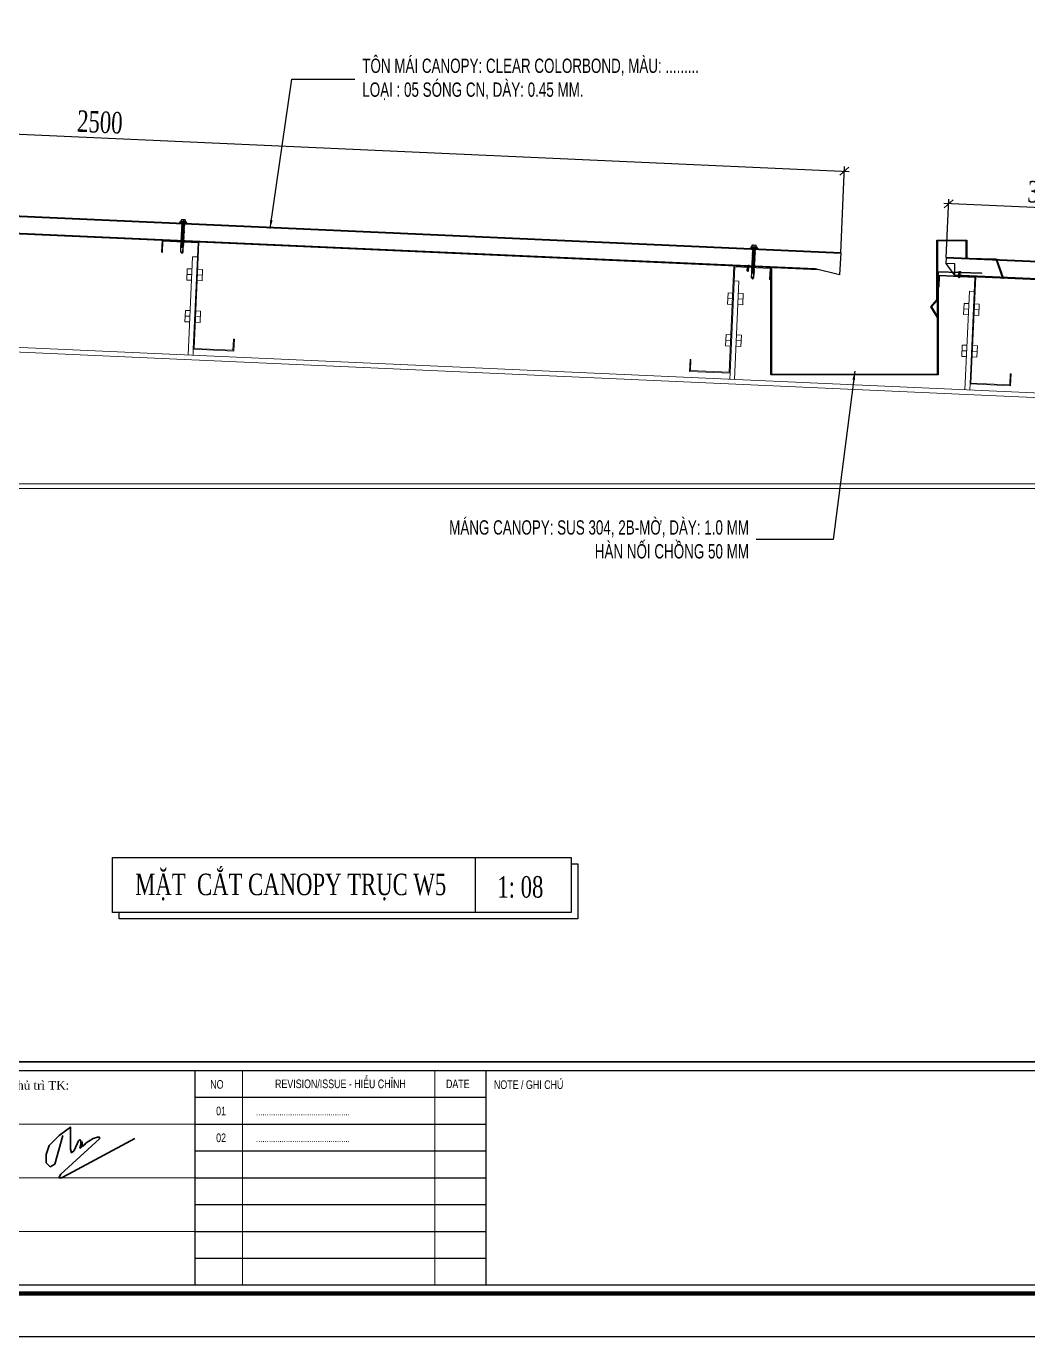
# Model space of a CAD drawing. Header units: inches. Extents: x 315041 to 662841, y -45540 to -35018.
# Drawn here: x 329859.9 to 330069.7, y -37638.9 to -37364.3 of the extents above; entities that cross this region are included whole.
import ezdxf
from ezdxf.enums import TextEntityAlignment as Align

# ---------------------------------------------------------------- set-up
doc = ezdxf.new("R2010")
doc.units = ezdxf.units.IN
doc.header["$MEASUREMENT"] = 0
doc.linetypes.add('DASHED2', pattern=[9.525, 6.35, -3.175])
doc.linetypes.add('XKITLINE00', pattern=[0])
for name, color, linetype in [('1', 1, 'Continuous'), ('2', 2, 'Continuous'), ('251', 251, 'Continuous'), ('3', 3, 'Continuous'), ('7', 7, 'Continuous'), ('BAO KHUNG', 31, 'Continuous'), ('flashing', 6, 'Continuous'), ('ROOFING', 4, 'Continuous'), ('STRUCTURE', 1, 'Continuous')]:
    doc.layers.add(name, color=color, linetype=linetype)
doc.layers.add('Cover text', color=7, linetype='Continuous', true_color=0x52370f)
doc.layers.add('S-Hatch', color=8, linetype='Continuous', lineweight=9)
doc.styles.add('ST1', font='times.ttf', dxfattribs={"width": 0.7})
doc.styles.add('ST1H', font='vnshxh.shx', dxfattribs={"width": 0.7})
doc.styles.add('ST3', font='times.ttf', dxfattribs={"width": 0.8})
doc.styles.get("Standard").update_dxf_attribs({"font": 'VHARIALN.TTF'})
doc.styles.add('style2', font='VHAVANI.TTF')
doc.dimstyles.new('3', dxfattribs={"dimtxt": 3.5, "dimasz": 1.8, "dimexe": 1, "dimexo": 0, "dimgap": 1, "dimtad": 1, "dimdec": 0, "dimlfac": 3, "dimzin": 0, "dimdsep": 46, "dimtxsty": 'ST1H', "dimblk": 'OBLIQUE', "dimcen": 1, "dimdle": 1, "dimclrd": 8, "dimclre": 8, "dimclrt": 3, "dimadec": 0, "dimazin": 0, "dimtfac": 1, "dimtdec": 0, "dimtix": 1, "dimtofl": 0, "dimtmove": 1, "dimatfit": 3, "dimfxl": 0.18, "dimtolj": 1, "dimtzin": 0, "dimlwd": -1, "dimlwe": -1, "dimarcsym": 1})
doc.dimstyles.new('8', dxfattribs={"dimtxt": 4.5, "dimasz": 1.8, "dimexe": 1, "dimexo": 0, "dimgap": 1, "dimtad": 1, "dimdec": 0, "dimlfac": 8, "dimzin": 0, "dimdsep": 46, "dimtxsty": 'ST1', "dimblk": 'OBLIQUE', "dimcen": 1, "dimdle": 1, "dimclrd": 8, "dimclre": 8, "dimclrt": 3, "dimadec": 0, "dimazin": 0, "dimtfac": 1, "dimtdec": 0, "dimtix": 1, "dimtmove": 1, "dimatfit": 3, "dimfxl": 0, "dimtolj": 1, "dimtzin": 0, "dimlwd": -1, "dimlwe": -1, "dimarcsym": 1})

# ---------------------------------------------------------------- blocks, each defined once
blk = doc.blocks.new('A$C3be9bcc6')
at = {"layer": '1', "color": 5, "lineweight": 30}
blk.add_lwpolyline([(0.81, 8.89), (-0.84, 2.88), (-1.85, 2.33), (-2.68, 3.13), (-2.68, 4.9), (-2.07, 6.74), (0.04, 8.88), (2.4, 10.63), (2.4, 6), (2.65, 5.25), (3.15, 5.75), (4.09, 7.78), (4.36, 8), (4.55, 7.76), (4.55, 6.96), (4.38, 6.24), (4.73, 6.44), (4.87, 7.5), (4.91, 6.81), (4.96, 6.56), (5.3, 6.85), (5.71, 7.36), (6.26, 7.68), (7.16, 8.21), (8.05, 8.54), (8.45, 8.54), (8.45, 8.14), (0.41, 0.75), (0, 0), (0.54, 0), (2.01, 0.75), (15.87, 8.23)], dxfattribs=at)
blk = doc.blocks.new('A$C75D82031')
at = {"layer": '2', "color": 157, "linetype": 'Continuous'}
blk.add_lwpolyline([(0, 420), (594, 420), (594, 0), (0, 0)], close=True, dxfattribs=at)
at = {"layer": '251', "linetype": 'Continuous'}
for p, q in [((285.8, 50.19), (346.77, 50.19)), ((285.8, 44.56), (346.77, 44.56)), ((285.8, 38.94), (346.77, 38.94)), ((285.8, 33.31), (346.77, 33.31)), ((285.8, 27.69), (346.77, 27.69)), ((285.8, 22.06), (346.77, 22.06)), ((285.8, 16.44), (346.77, 16.44))]:
    blk.add_line(p, q, dxfattribs=at)
at = {"layer": '7', "color": 147, "linetype": 'Continuous'}
blk.add_lwpolyline([(12.33, 57.61), (581.67, 57.61), (581.67, 409.19), (12.33, 409.19)], close=True, dxfattribs=at)
at = {"layer": 'BAO KHUNG', "color": 7}
blk.add_line((346.77, 10.81), (346.77, 55.81), dxfattribs=at)
at = {"layer": 'BAO KHUNG', "color": 167, "linetype": 'Continuous', "const_width": 0.871}
blk.add_lwpolyline([(10.59, 9.07), (583.41, 9.07), (583.41, 410.93), (10.59, 410.93)], close=True, dxfattribs=at)
at = {"layer": 'BAO KHUNG', "color": 7}
for points in [[(144.95, 55.81), (285.8, 55.81), (285.8, 10.81), (144.95, 10.81)], [(211.89, 55.81), (474.14, 55.81), (474.14, 10.81), (211.89, 10.81)]]:
    blk.add_lwpolyline(points, close=True, dxfattribs=at)
at = {"layer": 'S-Hatch'}
for p, q in [((295.73, 55.81), (295.73, 10.81)), ((336.07, 55.81), (336.07, 10.81)), ((285.8, 44.56), (213.95, 44.56)), ((285.8, 33.31), (213.95, 33.31)), ((285.8, 22.06), (213.95, 22.06))]:
    blk.add_line(p, q, dxfattribs=at)
blk.add_blockref('A$C3be9bcc6', (257.32, 33.31))
at = {"layer": 'BAO KHUNG', "color": 7, "linetype": 'Continuous', "style": 'ST3'}
blk.add_text('PRESIDING DESIGNER- Chủ trì TK:', height=1.8, dxfattribs=at).set_placement((216.86, 51.8))
at = {"layer": 'BAO KHUNG', "color": 7, "linetype": 'Continuous', "width": 0.9}
for s, p in [('NO', (290.4, 52.88)), ('REVISION/ISSUE - HIÓU CHØNH', (316.27, 53)), ('DATE', (340.86, 52.99)), ('01', (291.27, 47.31)), ('02', (291.27, 41.69))]:
    blk.add_text(s, height=1.8, dxfattribs=at).set_placement(p, align=Align.MIDDLE_CENTER)
blk.add_text('NOTE / GHI CHÚ', height=1.8, dxfattribs=at).set_placement((348.44, 51.92))
at = {"layer": 'Cover text', "linetype": 'Continuous', "style": 'style2', "width": 0.8}
for p in [(298.6, 46.4), (298.6, 40.78)]:
    blk.add_text('............................................', height=1.5, dxfattribs=at).set_placement(p)
blk = doc.blocks.new('_Oblique')
at = {"color": 0, "linetype": 'ByBlock', "lineweight": -2}
blk.add_line((-0.5, -0.5), (0.5, 0.5), dxfattribs=at)
blk = doc.blocks.new('*D551')
at = {"color": 8, "linetype": 'Continuous', "transparency": 16777216}
for p, q in [((329718.08, -37380.71), (330032.29, -37394.75)), ((329718.31, -37397.88), (329719.12, -37379.76)), ((330030.53, -37411.82), (330031.34, -37393.7))]:
    blk.add_line(p, q, dxfattribs=at)
at = {"layer": 'Defpoints', "color": 0, "transparency": 16777216}
for p in [(330031.29, -37394.7), (329718.31, -37397.88), (330030.53, -37411.82)]:
    blk.add_point(p, dxfattribs=at)
at = {"color": 8, "transparency": 16777216, "xscale": 1.8, "yscale": 1.8, "zscale": 1.8}
for p, rotation in [((329719.08, -37380.76), 177.4430637708911), ((330031.29, -37394.7), 357.4430637708911)]:
    blk.add_blockref('_Oblique', p, dxfattribs=dict(at, rotation=rotation))
at = {"color": 3, "transparency": 16777216, "insert": (329875.33, -37384.44), "char_height": 4.5, "attachment_point": 5, "rotation": 357.4431, "style": 'ST1'}
blk.add_mtext('\\A1;2500', dxfattribs=at)
blk = doc.blocks.new('*D552')
at = {"color": 8, "linetype": 'Continuous', "transparency": 16777216}
blk.add_arc((330100.98, -37443.47), 11.93, 177.4461, 270, dxfattribs=at)
at = {"layer": 'Defpoints', "color": 0, "transparency": 16777216}
for p in [(329680.56, -37424.72), (330100.98, -37442.47), (330100.98, -37443.47), (330090.47, -37449.13), (330100.98, -37461.22)]:
    blk.add_point(p, dxfattribs=at)
at = {"color": 8, "transparency": 16777216, "xscale": 1.8, "yscale": 1.8, "zscale": 1.8}
for p, rotation in [((330089.06, -37442.94), 87.44612713059611), ((330100.98, -37455.4), 359.9999999999732)]:
    blk.add_blockref('_Oblique', p, dxfattribs=dict(at, rotation=rotation))
at = {"color": 3, "transparency": 16777216, "insert": (330094.74, -37449.44), "char_height": 4.5, "attachment_point": 5, "rotation": 313.7231, "style": 'ST1'}
blk.add_mtext('\\A1;93°', dxfattribs=at)
blk = doc.blocks.new('*D556')
at = {"color": 8, "linetype": 'Continuous', "transparency": 16777216}
blk.add_line((323423.22, -37903.56), (323431.67, -37889.99), dxfattribs=at)
at = {"layer": 'Defpoints', "color": 0, "transparency": 16777216}
for p in [(323431.67, -37889.99), (323413.17, -37919.7)]:
    blk.add_point(p, dxfattribs=at)
at = {"color": 8, "transparency": 16777216, "xscale": 1.8, "yscale": 1.8, "zscale": 1.8, "rotation": 58.08450899015414}
blk.add_blockref('_Oblique', (323431.67, -37889.99), dxfattribs=at)
at = {"color": 3, "transparency": 16777216, "insert": (323423.55, -37896.8), "char_height": 4.5, "attachment_point": 5, "rotation": 58.0845, "style": 'ST1'}
blk.add_mtext('\\A1;R280', dxfattribs=at)
blk = doc.blocks.new('*D558')
at = {"color": 8, "linetype": 'Continuous', "transparency": 16777216}
for p, q in [((323432.15, -37885.91), (323434.43, -37882.34)), ((323433.89, -37883.18), (323432.38, -37882.21)), ((323433.89, -37883.18), (323437.7, -37885.63)), ((323435.95, -37888.35), (323438.24, -37884.78)), ((323437.7, -37885.63), (323439.22, -37886.6))]:
    blk.add_line(p, q, dxfattribs=at)
at = {"layer": 'Defpoints', "color": 0, "transparency": 16777216}
for p in [(323432.15, -37885.91), (323437.7, -37885.63), (323435.95, -37888.35)]:
    blk.add_point(p, dxfattribs=at)
at = {"color": 8, "transparency": 16777216, "xscale": 1.8, "yscale": 1.8, "zscale": 1.8}
for p, rotation in [((323433.89, -37883.18), 327.3307425123555), ((323437.7, -37885.63), 147.3307425123555)]:
    blk.add_blockref('_Oblique', p, dxfattribs=dict(at, rotation=rotation))
at = {"color": 3, "transparency": 16777216, "insert": (323437.57, -37881.64), "char_height": 4.5, "attachment_point": 5, "rotation": 327.3307, "style": 'ST1'}
blk.add_mtext('\\A1;36*13', dxfattribs=at)
blk = doc.blocks.new('*D559')
at = {"color": 8, "linetype": 'Continuous', "transparency": 16777216}
for p, q in [((323451.92, -37919.7), (323465.33, -37919.7)), ((323464.33, -37918.7), (323464.33, -37927.25)), ((323451.92, -37926.25), (323465.33, -37926.25))]:
    blk.add_line(p, q, dxfattribs=at)
at = {"layer": 'Defpoints', "color": 0, "transparency": 16777216}
for p in [(323451.92, -37919.7), (323451.92, -37926.25), (323464.33, -37926.25)]:
    blk.add_point(p, dxfattribs=at)
at = {"color": 8, "transparency": 16777216, "xscale": 1.8, "yscale": 1.8, "zscale": 1.8}
for p, rotation in [((323464.33, -37919.7), 90), ((323464.33, -37926.25), 270)]:
    blk.add_blockref('_Oblique', p, dxfattribs=dict(at, rotation=rotation))
at = {"color": 3, "transparency": 16777216, "insert": (323461.04, -37922.97), "char_height": 4.5, "attachment_point": 5, "rotation": 90, "style": 'ST1'}
blk.add_mtext('\\A1;52', dxfattribs=at)
blk = doc.blocks.new('*D560')
at = {"color": 8, "linetype": 'Continuous', "transparency": 16777216}
for p, q in [((323374.92, -37879.2), (323375.46, -37866.97)), ((323416.39, -37869.8), (323374.42, -37867.92)), ((323414.89, -37880.99), (323415.44, -37868.75))]:
    blk.add_line(p, q, dxfattribs=at)
at = {"layer": 'Defpoints', "color": 0, "transparency": 16777216}
for p in [(323375.42, -37867.97), (323374.92, -37879.2), (323414.89, -37880.99)]:
    blk.add_point(p, dxfattribs=at)
at = {"color": 8, "transparency": 16777216, "xscale": 1.8, "yscale": 1.8, "zscale": 1.8}
for p, rotation in [((323375.42, -37867.97), 177.4461271072646), ((323415.4, -37869.75), 357.4461271072645)]:
    blk.add_blockref('_Oblique', p, dxfattribs=dict(at, rotation=rotation))
at = {"color": 3, "transparency": 16777216, "insert": (323395.55, -37865.57), "char_height": 4.5, "attachment_point": 5, "rotation": 357.4461, "style": 'ST1'}
blk.add_mtext('\\A1;320', dxfattribs=at)
blk = doc.blocks.new('A$C26A6701F')
at = {"layer": 'STRUCTURE', "color": 1, "linetype": 'Continuous'}
for p, q in [((0, 17.21), (1.33, 17.54)), ((0, 17.08), (0, 17.21)), ((0, 17.21), (4, 17.21)), ((4, 17.08), (0, 17.08)), ((3.94, 16.71), (0.06, 16.71)), ((0.4, 17.84), (3.6, 17.84)), ((0.4, 17.57), (1.2, 17.57)), ((0.93, 17.84), (0.93, 18.77)), ((0.97, 17.84), (1.03, 18.61)), ((1.07, 18.91), (2.93, 18.91)), ((1.13, 15.25), (2.9, 15.52)), ((1.39, 15.45), (1.13, 15.25)), ((1.13, 15.25), (1.39, 15.14)), ((1.13, 14.77), (2.9, 15.05)), ((1.39, 14.98), (1.13, 14.77)), ((1.13, 14.77), (1.39, 14.66)), ((1.19, 16.71), (1.14, 16.67)), ((1.14, 16.67), (1.4, 16.71)), ((1.14, 16.67), (1.4, 16.56)), ((1.14, 16.2), (2.91, 16.47)), ((1.4, 16.4), (1.14, 16.2)), ((1.14, 16.2), (1.39, 16.09)), ((1.14, 15.72), (2.91, 16)), ((1.4, 15.93), (1.14, 15.72)), ((1.14, 15.72), (1.39, 15.61)), ((1.2, 17.57), (2.8, 17.57)), ((1.33, 17.54), (1.33, 17.57)), ((1.33, 17.54), (2.67, 17.54)), ((1.39, 16.09), (2.73, 16.28)), ((1.39, 15.93), (1.39, 16.09)), ((1.39, 15.61), (2.73, 15.81)), ((2.7, 15.64), (1.39, 15.45)), ((1.39, 15.45), (1.39, 15.61)), ((1.39, 15.14), (2.73, 15.33)), ((2.7, 15.16), (1.39, 14.98)), ((1.39, 14.98), (1.39, 15.14)), ((1.39, 14.66), (2.73, 14.86)), ((2.7, 14.69), (1.39, 14.5)), ((1.39, 14.5), (1.39, 14.67)), ((1.4, 16.56), (2.42, 16.71)), ((2.71, 16.59), (1.4, 16.4)), ((1.4, 16.4), (1.4, 16.56)), ((2.71, 16.11), (1.4, 15.93)), ((1.91, 18.61), (1.97, 17.84)), ((2.04, 17.84), (2.1, 18.61)), ((2.67, 17.54), (2.67, 17.57)), ((2.67, 17.54), (4, 17.21)), ((2.7, 15.64), (2.7, 15.8)), ((2.7, 15.64), (2.9, 15.52)), ((2.7, 15.16), (2.7, 15.33)), ((2.7, 15.16), (2.9, 15.05)), ((2.7, 14.69), (2.7, 14.85)), ((2.7, 14.69), (2.9, 14.57)), ((2.71, 16.59), (2.71, 16.71)), ((2.71, 16.59), (2.91, 16.47)), ((2.71, 16.11), (2.71, 16.28)), ((2.71, 16.11), (2.91, 16)), ((2.73, 16.28), (2.91, 16.47)), ((2.73, 15.81), (2.91, 16)), ((2.73, 15.33), (2.9, 15.52)), ((2.73, 14.86), (2.9, 15.05)), ((2.8, 17.57), (3.6, 17.57)), ((2.97, 18.61), (3.04, 17.84)), ((3.07, 17.84), (3.07, 18.77)), ((4, 17.21), (4, 17.08)), ((1.06, 8.13), (2.84, 8.41)), ((1.33, 8.34), (1.06, 8.13)), ((1.06, 8.13), (1.32, 8.02)), ((1.06, 7.65), (2.83, 7.93)), ((1.32, 7.86), (1.06, 7.65)), ((1.06, 7.65), (1.32, 7.55)), ((1.06, 7.18), (2.83, 7.46)), ((1.32, 7.39), (1.06, 7.18)), ((1.07, 8.6), (2.84, 8.88)), ((1.33, 8.81), (1.07, 8.6)), ((1.07, 8.6), (1.33, 8.5)), ((1.08, 9.55), (2.86, 9.83)), ((1.34, 9.76), (1.08, 9.55)), ((1.08, 9.55), (1.34, 9.45)), ((1.08, 9.08), (2.85, 9.36)), ((1.34, 9.29), (1.08, 9.08)), ((1.08, 9.08), (1.34, 8.97)), ((1.09, 10.98), (2.86, 11.25)), ((1.35, 11.18), (1.09, 10.98)), ((1.09, 10.98), (1.35, 10.87)), ((1.09, 10.5), (2.86, 10.78)), ((1.35, 10.71), (1.09, 10.5)), ((1.09, 10.5), (1.35, 10.39)), ((1.09, 10.03), (2.86, 10.3)), ((1.35, 10.23), (1.09, 10.03)), ((1.09, 10.03), (1.34, 9.92)), ((1.1, 11.93), (2.88, 12.2)), ((1.36, 12.13), (1.1, 11.93)), ((1.1, 11.93), (1.36, 11.82)), ((1.1, 11.45), (2.87, 11.73)), ((1.36, 11.66), (1.1, 11.45)), ((1.1, 11.45), (1.36, 11.34)), ((1.11, 12.88), (2.89, 13.15)), ((1.38, 13.08), (1.11, 12.88)), ((1.11, 12.88), (1.37, 12.77)), ((1.11, 12.4), (2.88, 12.68)), ((1.37, 12.61), (1.11, 12.4)), ((1.11, 12.4), (1.37, 12.29)), ((1.12, 14.3), (2.9, 14.57)), ((1.39, 14.5), (1.12, 14.3)), ((1.12, 14.3), (1.38, 14.19)), ((1.12, 13.82), (2.9, 14.1)), ((1.39, 14.03), (1.12, 13.82)), ((1.12, 13.82), (1.38, 13.72)), ((1.12, 13.35), (2.89, 13.63)), ((1.38, 13.56), (1.12, 13.35)), ((1.12, 13.35), (1.38, 13.24)), ((1.32, 8.02), (2.66, 8.22)), ((2.63, 8.05), (1.32, 7.86)), ((1.32, 7.86), (1.32, 8.02)), ((1.32, 7.55), (2.66, 7.74)), ((2.63, 7.57), (1.32, 7.39)), ((1.32, 7.39), (1.32, 7.55)), ((2.64, 9), (1.33, 8.81)), ((1.33, 8.81), (1.34, 8.97)), ((1.33, 8.5), (2.67, 8.69)), ((2.64, 8.52), (1.33, 8.34)), ((1.33, 8.34), (1.33, 8.5)), ((1.34, 9.92), (2.68, 10.11)), ((2.65, 9.95), (1.34, 9.76)), ((1.34, 9.92), (1.34, 9.76)), ((1.34, 9.45), (2.68, 9.64)), ((2.65, 9.47), (1.34, 9.29)), ((1.34, 9.29), (1.34, 9.45)), ((1.34, 8.97), (2.67, 9.17)), ((2.66, 11.37), (1.35, 11.18)), ((1.35, 11.18), (1.36, 11.34)), ((1.35, 10.87), (2.69, 11.06)), ((2.66, 10.89), (1.35, 10.71)), ((1.35, 10.71), (1.35, 10.87)), ((1.35, 10.39), (2.69, 10.59)), ((2.66, 10.42), (1.35, 10.23)), ((1.35, 10.23), (1.35, 10.39)), ((2.68, 12.32), (1.36, 12.13)), ((1.36, 11.82), (2.7, 12.01)), ((2.67, 11.84), (1.36, 11.66)), ((1.36, 11.66), (1.36, 11.82)), ((1.36, 11.34), (2.7, 11.54)), ((1.37, 12.77), (2.71, 12.96)), ((2.68, 12.79), (1.37, 12.61)), ((1.37, 12.61), (1.37, 12.77)), ((1.37, 12.29), (2.71, 12.49)), ((1.37, 12.13), (1.37, 12.29)), ((1.38, 14.19), (2.72, 14.38)), ((1.38, 14.03), (1.38, 14.19)), ((1.38, 13.72), (2.72, 13.91)), ((2.69, 13.74), (1.38, 13.56)), ((1.38, 13.56), (1.38, 13.72)), ((1.38, 13.24), (2.72, 13.44)), ((2.69, 13.27), (1.38, 13.08)), ((1.38, 13.24), (1.38, 13.08)), ((2.7, 14.21), (1.39, 14.03)), ((2.63, 8.05), (2.63, 8.21)), ((2.63, 8.05), (2.83, 7.93)), ((2.63, 7.57), (2.63, 7.74)), ((2.63, 7.57), (2.83, 7.46)), ((2.64, 9), (2.64, 9.16)), ((2.64, 9), (2.84, 8.88)), ((2.64, 8.52), (2.64, 8.69)), ((2.64, 8.52), (2.84, 8.41)), ((2.65, 10.1), (2.65, 9.95)), ((2.65, 9.95), (2.86, 9.83)), ((2.65, 9.47), (2.65, 9.64)), ((2.65, 9.47), (2.85, 9.36)), ((2.66, 11.37), (2.67, 11.53)), ((2.66, 11.37), (2.86, 11.25)), ((2.66, 10.89), (2.67, 11.06)), ((2.66, 10.89), (2.86, 10.78)), ((2.66, 10.42), (2.66, 10.58)), ((2.66, 10.42), (2.86, 10.3)), ((2.66, 8.22), (2.84, 8.41)), ((2.66, 7.74), (2.83, 7.93)), ((2.66, 7.27), (2.83, 7.46)), ((2.67, 11.84), (2.67, 12.01)), ((2.67, 11.84), (2.87, 11.73)), ((2.67, 9.17), (2.85, 9.36)), ((2.67, 8.69), (2.84, 8.88)), ((2.68, 12.79), (2.68, 12.96)), ((2.68, 12.79), (2.88, 12.68)), ((2.68, 12.32), (2.68, 12.48)), ((2.68, 12.32), (2.88, 12.2)), ((2.68, 10.11), (2.86, 10.3)), ((2.68, 9.64), (2.86, 9.83)), ((2.69, 13.74), (2.69, 13.91)), ((2.69, 13.74), (2.89, 13.63)), ((2.69, 13.43), (2.69, 13.27)), ((2.69, 13.27), (2.89, 13.15)), ((2.69, 11.06), (2.86, 11.25)), ((2.69, 10.59), (2.86, 10.78)), ((2.7, 14.21), (2.7, 14.38)), ((2.7, 14.21), (2.9, 14.1)), ((2.7, 12.01), (2.88, 12.2)), ((2.7, 11.54), (2.87, 11.73)), ((2.71, 12.96), (2.89, 13.15)), ((2.71, 12.49), (2.88, 12.68)), ((2.72, 14.38), (2.9, 14.57)), ((2.72, 13.91), (2.9, 14.1)), ((2.72, 13.44), (2.89, 13.63)), ((1.02, 3.86), (2.8, 4.14)), ((1.28, 4.07), (1.02, 3.86)), ((1.02, 3.86), (1.28, 3.75)), ((1.28, 3.59), (1.02, 3.38)), ((1.02, 3.38), (2.31, 3.59)), ((1.02, 3.38), (1.28, 3.28)), ((1.03, 4.81), (2.81, 5.09)), ((1.29, 5.02), (1.03, 4.81)), ((1.03, 4.81), (1.29, 4.7)), ((1.03, 4.33), (2.8, 4.61)), ((1.29, 4.54), (1.03, 4.33)), ((1.03, 4.33), (1.28, 4.23)), ((1.04, 5.76), (2.81, 6.03)), ((1.3, 5.96), (1.04, 5.76)), ((1.04, 5.76), (1.3, 5.65)), ((1.04, 5.28), (2.81, 5.56)), ((1.3, 5.49), (1.04, 5.28)), ((1.04, 5.28), (1.29, 5.17)), ((1.05, 6.71), (2.83, 6.98)), ((1.31, 6.91), (1.05, 6.71)), ((1.05, 6.71), (1.31, 6.6)), ((1.05, 6.23), (2.82, 6.51)), ((1.31, 6.44), (1.05, 6.23)), ((1.05, 6.23), (1.31, 6.12)), ((1.06, 7.18), (1.32, 7.07)), ((1.27, 0.62), (1.28, 3.28)), ((1.27, 0.62), (1.41, 0.81)), ((1.27, 0.62), (1.88, 0.02)), ((1.28, 4.23), (2.62, 4.42)), ((2.62, 4.25), (1.28, 4.07)), ((1.28, 4.07), (1.28, 4.23)), ((1.28, 3.75), (2.62, 3.95)), ((1.28, 3.59), (1.28, 3.75)), ((2.35, 3.74), (1.28, 3.59)), ((1.28, 3.28), (2.21, 3.41)), ((1.29, 5.17), (2.63, 5.37)), ((2.6, 5.2), (1.29, 5.02)), ((1.29, 5.01), (1.29, 5.17)), ((1.29, 4.7), (2.63, 4.9)), ((2.6, 4.72), (1.29, 4.54)), ((1.29, 4.54), (1.29, 4.7)), ((2.61, 6.15), (1.3, 5.96)), ((1.3, 5.96), (1.31, 6.12)), ((1.3, 5.65), (2.64, 5.84)), ((2.61, 5.67), (1.3, 5.49)), ((1.3, 5.49), (1.3, 5.65)), ((2.63, 7.1), (1.31, 6.91)), ((1.31, 6.6), (2.65, 6.79)), ((2.62, 6.62), (1.31, 6.44)), ((1.31, 6.44), (1.31, 6.6)), ((1.31, 6.12), (2.64, 6.32)), ((1.32, 7.07), (2.66, 7.27)), ((1.32, 6.91), (1.32, 7.07)), ((1.67, 0.81), (1.98, 0.02)), ((1.96, 0.08), (2.26, 0.64)), ((1.98, 0.02), (2.6, 0.61)), ((2.38, 0.96), (2.56, 3.71)), ((2.62, 3.78), (2.52, 3.77)), ((2.52, 3.46), (2.61, 3.47)), ((2.54, 3.62), (2.79, 3.66)), ((2.6, 5.2), (2.61, 5.36)), ((2.6, 5.2), (2.81, 5.09)), ((2.6, 4.72), (2.6, 4.89)), ((2.6, 4.72), (2.8, 4.61)), ((2.6, 0.61), (2.61, 3.47)), ((2.61, 6.15), (2.62, 6.31)), ((2.61, 6.15), (2.81, 6.03)), ((2.61, 5.67), (2.61, 5.84)), ((2.61, 5.67), (2.81, 5.56)), ((2.61, 3.47), (2.79, 3.66)), ((2.62, 6.62), (2.62, 6.79)), ((2.62, 6.62), (2.82, 6.51)), ((2.62, 4.42), (2.8, 4.61)), ((2.62, 4.25), (2.62, 4.41)), ((2.8, 4.14), (2.62, 4.25)), ((2.62, 3.95), (2.8, 4.14)), ((2.62, 3.78), (2.62, 3.95)), ((2.79, 3.66), (2.62, 3.78)), ((2.63, 7.1), (2.63, 7.26)), ((2.63, 7.1), (2.83, 6.98)), ((2.63, 5.37), (2.81, 5.56)), ((2.63, 4.9), (2.81, 5.09)), ((2.64, 6.32), (2.82, 6.51)), ((2.64, 5.84), (2.81, 6.03)), ((2.65, 6.79), (2.83, 6.98))]:
    blk.add_line(p, q, dxfattribs=at)
for centre, major_axis, ratio, start_param, end_param in [((-1.11, 16.72), (-0.822, 0.822), 1, 3.915086, 4.236522), ((0.42, 17.71), (0.0956, 0.0956), 1, 0.954633, 3.757756), ((1.07, 18.77), (-0.0943, 0.0943), 1, -0.785398, 0.785398), ((1.47, 18.04), (0.508, 0.508), 1, 0.131933, 1.438864), ((2.54, 18.04), (0.508, 0.508), 1, 0.131933, 1.438864), ((2.93, 18.77), (-0.0943, 0.0943), 1, 3.926991, 5.497787), ((3.55, 17.71), (-0.1, 0.1), 1, 2.701137, 5.152845), ((5.1, 16.72), (-1.15, 0.17), 0.90746, -0.177273, 0.177273), ((1.54, 0.72), (0.111, 0.111), 1, 6.085329, 8.011019), ((1.93, 0.09), (0.0625, 0.0625), 1, 3.247504, 4.535451), ((1.82, 3.74), (0.363, 0.363), 1, 4.808661, 5.407478), ((1.79, 0.99), (0.416, 0.416), 1, 4.859665, 5.449971), ((2.44, 3.68), (0.0836, 0.0836), 1, 5.766736, 8.502032)]:
    blk.add_ellipse(centre, major_axis=major_axis, ratio=ratio, start_param=start_param, end_param=end_param, dxfattribs=at)
blk = doc.blocks.new('HFR-1')
at = {"layer": 'STRUCTURE', "color": 1, "linetype": 'Continuous'}
for p, q in [((-5.5, 0), (5.5, 0)), ((-5.2, 0.8), (-3.4, 1.5)), ((5.2, 0.8), (3.4, 1.5)), ((-2.4, -1.2), (-3, -1.6)), ((-3, -1.6), (-2.4, -1.9)), ((-2.4, -1.9), (-3, -2.3)), ((-3, -2.3), (-2.4, -2.6)), ((-2.4, -2.6), (-3, -3)), ((-3, -3), (-2.4, -3.3)), ((-2.4, -3.3), (-3, -3.7)), ((-3, -3.7), (-2.4, -4.1)), ((-2.4, -4.1), (-3, -4.4)), ((-3, -4.4), (-2.4, -4.8)), ((-2.4, -4.8), (-3, -5.1)), ((-3, -5.1), (-2.4, -5.5)), ((-2.4, -5.5), (-3, -5.8)), ((-3, -5.8), (-2.4, -6.2)), ((-2.4, -6.2), (-3, -6.6)), ((-3, -6.6), (-2.4, -6.9)), ((-2.4, -6.9), (-3, -7.3)), ((-3, -7.3), (-2.4, -7.6)), ((-2.4, -7.6), (-3, -8)), ((-3, -8), (-2.4, -8.3)), ((-2.4, -8.3), (-3, -8.7)), ((-3, -8.7), (-2.4, -9)), ((-2.4, -9), (-3, -9.4)), ((-3, -9.4), (-2.4, -9.7)), ((-2.4, -9.7), (-3, -10.1)), ((-3, -10.1), (-2.4, -10.5)), ((-2.4, -10.5), (-3, -10.8)), ((-3, -10.8), (-2.4, -11.2)), ((-2.4, -11.2), (-3, -11.5)), ((-3, -11.5), (-2.4, -11.9)), ((-2.9, -1.6), (2.9, -1.4)), ((-2.9, -2.3), (2.9, -2.1)), ((-2.9, -3), (2.9, -2.8)), ((-2.9, -3.7), (2.9, -3.6)), ((-2.9, -4.4), (2.9, -4.3)), ((-2.9, -5.1), (2.9, -5)), ((-2.9, -5.9), (2.9, -5.7)), ((-2.9, -6.6), (2.9, -6.4)), ((-2.9, -7.3), (2.9, -7.1)), ((-2.9, -8), (2.9, -7.8)), ((-2.9, -8.7), (2.9, -8.5)), ((-2.9, -9.4), (2.9, -9.2)), ((-2.9, -10.1), (1.5, -10)), ((-2.9, -10.8), (1.3, -10.7)), ((-2.9, -11.5), (0.9, -11.4)), ((-2.5, -17.4), (-2.5, -11.8)), ((-2.5, -17.4), (-2, -16.7)), ((-2.5, -17.4), (-0.2, -19.7)), ((2.4, -1.1), (-2.4, -1.2)), ((2.4, -1.8), (-2.4, -1.9)), ((-2.4, -1.9), (2.4, -1.8)), ((-2.4, -2.6), (2.4, -2.5)), ((2.4, -2.5), (-2.4, -2.6)), ((-2.4, -3.3), (2.4, -3.2)), ((2.4, -3.2), (-2.4, -3.3)), ((-2.4, -4.1), (2.4, -3.9)), ((2.4, -3.9), (-2.4, -4.1)), ((-2.4, -4.8), (2.4, -4.6)), ((2.4, -4.6), (-2.4, -4.8)), ((-2.4, -5.5), (2.4, -5.3)), ((2.4, -5.3), (-2.4, -5.5)), ((-2.4, -6.2), (2.4, -6)), ((2.4, -6), (-2.4, -6.2)), ((-2.4, -6.9), (2.4, -6.8)), ((2.4, -6.8), (-2.4, -6.9)), ((-2.4, -7.6), (2.4, -7.5)), ((2.4, -7.5), (-2.4, -7.6)), ((-2.4, -8.3), (2.4, -8.2)), ((2.4, -8.2), (-2.4, -8.3)), ((-2.4, -9), (2.4, -8.9)), ((2.4, -8.9), (-2.4, -9)), ((-2.4, -9.7), (2.4, -9.6)), ((2.4, -9.6), (-2.4, -9.7)), ((1.4, -10.3), (-2.4, -10.5)), ((-2.4, -10.5), (1.4, -10.3)), ((-2.4, -11.2), (1.1, -11.1)), ((1.1, -11.1), (-2.4, -11.2)), ((-2.4, -11.9), (0.4, -11.8)), ((-1, -16.7), (0.2, -19.7)), ((0.1, -19.4), (1.2, -17.3)), ((0.2, -19.7), (2.5, -17.4)), ((1.6, -16.1), (2.3, -10.2)), ((2.2, -10), (2.9, -10)), ((2.2, -11), (2.4, -11)), ((2.4, -11), (2.2, -11)), ((2.2, -11.4), (2.9, -11.4)), ((2.2, -11.7), (2.4, -11.7)), ((2.4, -10.3), (2.3, -10.3)), ((2.3, -10.3), (2.4, -10.3)), ((2.3, -10.7), (2.9, -10.7)), ((2.9, -1.4), (2.4, -1.1)), ((2.4, -1.8), (2.9, -1.4)), ((2.9, -2.1), (2.4, -1.8)), ((2.4, -2.5), (2.9, -2.1)), ((2.9, -2.8), (2.4, -2.5)), ((2.4, -3.2), (2.9, -2.8)), ((2.9, -3.6), (2.4, -3.2)), ((2.4, -3.9), (2.9, -3.6)), ((2.9, -4.3), (2.4, -3.9)), ((2.4, -4.6), (2.9, -4.3)), ((2.9, -5), (2.4, -4.6)), ((2.4, -5.3), (2.9, -5)), ((2.9, -5.7), (2.4, -5.3)), ((2.4, -6), (2.9, -5.7)), ((2.9, -6.4), (2.4, -6)), ((2.4, -6.8), (2.9, -6.4)), ((2.9, -7.1), (2.4, -6.8)), ((2.4, -7.5), (2.9, -7.1)), ((2.9, -7.8), (2.4, -7.5)), ((2.4, -8.2), (2.9, -7.8)), ((2.9, -8.5), (2.4, -8.2)), ((2.4, -8.9), (2.9, -8.5)), ((2.9, -9.2), (2.4, -8.9)), ((2.4, -9.6), (2.9, -9.2)), ((2.9, -10), (2.4, -9.6)), ((2.4, -10.3), (2.9, -10)), ((2.9, -10.7), (2.4, -10.3)), ((2.4, -11), (2.9, -10.7)), ((2.9, -11.4), (2.4, -11)), ((2.4, -11.7), (2.9, -11.4)), ((2.5, -17.4), (2.5, -11.7))]:
    blk.add_line(p, q, dxfattribs=at)
at = {"layer": 'STRUCTURE', "color": 1, "linetype": 'Continuous', "ltscale": 8}
for p in [(-3.4, 1.5), (3.4, 1.5)]:
    blk.add_line(p, (0, 1.5), dxfattribs=at)
at = {"layer": 'STRUCTURE', "color": 1, "linetype": 'DASHED2'}
for p in [(-1.9, 1.5), (1.9, 1.5)]:
    blk.add_line(p, (0, 0), dxfattribs=at)
at = {"layer": 'STRUCTURE', "color": 1, "linetype": 'Continuous', "ltscale": 8}
for centre, start, end in [((-4.7, 0.2), 130.41, 194.8062), ((4.7, 0.2), 345.1938, 49.59)]:
    blk.add_arc(centre, 0.801, start, end, dxfattribs=at)
at = {"layer": 'STRUCTURE', "color": 1, "linetype": 'Continuous'}
for centre, radius, start, end in [((-7.3, -9), 9.14, 58.065, 78.8402), ((5.1, -3.8), 3.83, 84.2039, 134.3621), ((-1.5, -17.1), 0.59, 34.2302, 144.5641), ((0, -19.4), 0.331, 231.6348, 305.4287), ((-0.5, -10.1), 1.93, 296.6041, 355.3922), ((-0.6, -16), 2.2, 324.0048, 357.8268), ((1.9, -10.3), 0.444, 15.9762, 172.6971)]:
    blk.add_arc(centre, radius, start, end, dxfattribs=at)
blk = doc.blocks.new('1111')
at = {"color": 240, "true_color": 0xfa0546}
for p, q in [((323414.89, -37880.99), (323414.73, -37884.73)), ((323419.39, -37881.45), (323418.79, -37885.15)), ((323423.81, -37882.44), (323422.78, -37886.04)), ((323428.08, -37883.93), (323426.64, -37887.39)), ((323432.15, -37885.91), (323430.31, -37889.18)), ((323435.95, -37888.35), (323433.75, -37891.39)), ((323439.45, -37891.22), (323436.91, -37893.98)), ((323442.59, -37894.48), (323439.74, -37896.92)), ((323445.33, -37898.08), (323442.22, -37900.17)), ((323447.63, -37901.98), (323444.29, -37903.69)), ((323449.46, -37906.11), (323445.95, -37907.43)), ((323450.79, -37910.43), (323447.15, -37911.33)), ((323451.62, -37914.88), (323447.9, -37915.35)), ((323451.92, -37919.4), (323448.17, -37919.42))]:
    blk.add_line(p, q, dxfattribs=at)
at = {"layer": 'ROOFING', "color": 3}
blk.add_lwpolyline([(323374.92, -37879.2), (323374.85, -37880.46), (323376.73, -37883.04), (323376.73, -37880.51), (323374.85, -37880.46)], dxfattribs=at)
for points in [[(323451.79, -37926.25), (323451.79, -37919.7, 0.401218), (323414.89, -37881.11), (323374.91, -37879.33)], [(323376.73, -37883.04), (323414.73, -37884.73, -0.401218), (323448.17, -37919.7), (323448.17, -37926.25), (323451.92, -37926.25), (323451.92, -37919.7, 0.401218), (323414.89, -37880.99), (323374.92, -37879.2)], [(323448.29, -37926.25), (323448.29, -37919.7, 0.401218), (323414.73, -37884.61), (323376.64, -37882.91)]]:
    blk.add_lwpolyline(points, format="xyb", dxfattribs=at)
at = {"color": 8}
dim = blk.add_aligned_dim(p1=(323414.89, -37880.99), p2=(323374.92, -37879.2), distance=-11.24, dimstyle='8', dxfattribs=at)
dim.commit()
dim.dimension.update_dxf_attribs({"geometry": '*D560', "text_midpoint": (323395.55, -37865.57)})
dim = blk.add_aligned_dim(p1=(323432.15, -37885.91), p2=(323435.95, -37888.35), distance=3.24, text='<>*13', dimstyle='8', dxfattribs=at)
dim.commit()
dim.dimension.update_dxf_attribs({"geometry": '*D558', "text_midpoint": (323437.57, -37881.64)})
dim = blk.add_radius_dim(center=(323413.17, -37919.7), mpoint=(323431.67, -37889.99), dimstyle='8', dxfattribs=at)
dim.commit()
dim.dimension.update_dxf_attribs({"geometry": '*D556', "text_midpoint": (323426.35, -37898.54), "dimtype": 164})
dim = blk.add_linear_dim(base=(323464.33, -37926.25), p1=(323451.92, -37919.7), p2=(323451.92, -37926.25), angle=90, dimstyle='8', dxfattribs=at)
dim.commit()
dim.dimension.update_dxf_attribs({"geometry": '*D559', "text_midpoint": (323461.04, -37922.97)})

msp = doc.modelspace()

# ---------------------------------------------------------------- linework, layer by layer
at = {"color": 94, "linetype": 'XKITLINE00', "lineweight": 0}
for p, q in [((329888.23, -37411.7126), (329888.3414, -37409.2151)), ((329888.4173, -37411.721), (329888.23, -37411.7126)), ((329888.3414, -37409.2151), (329896.0837, -37409.5605)), ((329888.5203, -37409.4108), (329888.4173, -37411.721)), ((329895.888, -37409.7394), (329888.5203, -37409.4108)), ((329894.8938, -37432.0298), (329895.888, -37409.7394)), ((329896.0837, -37409.5605), (329895.0895, -37431.8508)), ((330007.1655, -37436.8497), (330008.1597, -37414.5594)), ((330008.1597, -37414.5594), (330015.902, -37414.9047)), ((330008.3387, -37414.7551), (330007.3445, -37437.0454)), ((330015.7064, -37415.0837), (330008.3387, -37414.7551)), ((330015.6033, -37417.3939), (330015.7064, -37415.0837)), ((330015.902, -37414.9047), (330015.7907, -37417.4022)), ((330050.9432, -37418.9701), (330051.0546, -37416.4726)), ((330051.2336, -37416.6683), (330051.1305, -37418.9785)), ((330058.6012, -37416.9969), (330051.2336, -37416.6683)), ((330057.607, -37439.2873), (330058.6012, -37416.9969)), ((330015.7907, -37417.4022), (330015.6033, -37417.3939)), ((330051.1305, -37418.9785), (330050.9432, -37418.9701)), ((329903.2064, -37432.2128), (329903.3094, -37429.9026)), ((329903.3094, -37429.9026), (329903.4967, -37429.911)), ((329903.4967, -37429.911), (329903.3853, -37432.4085)), ((329903.3853, -37432.4085), (329894.8938, -37432.0298)), ((329895.0895, -37431.8508), (329903.2064, -37432.2128)), ((329998.8529, -37436.6666), (329998.9643, -37434.1691)), ((329998.9643, -37434.1691), (329999.1516, -37434.1775)), ((329999.1516, -37434.1775), (329999.0486, -37436.4877)), ((329999.0486, -37436.4877), (330007.1655, -37436.8497)), ((330007.3445, -37437.0454), (329998.8529, -37436.6666)), ((330066.0986, -37439.666), (330057.607, -37439.2873)), ((330057.8027, -37439.1083), (330065.9196, -37439.4703)), ((330065.9196, -37439.4703), (330066.0227, -37437.1601)), ((330066.0227, -37437.1601), (330066.21, -37437.1685)), ((330066.21, -37437.1685), (330066.0986, -37439.666))]:
    msp.add_line(p, q, dxfattribs=at)
at = {"color": 8, "linetype": 'XKITLINE00', "lineweight": 0}
for p, q in [((329894.7581, -37412.6294), (329893.8391, -37433.234)), ((329895.7571, -37412.674), (329894.7581, -37412.6294)), ((329893.5391, -37417.5175), (329893.6449, -37415.1448)), ((329893.592, -37416.3312), (329894.591, -37416.3757)), ((329893.6449, -37415.1448), (329894.6439, -37415.1894)), ((329895.7773, -37416.4286), (329896.7763, -37416.4732)), ((329896.8293, -37415.2869), (329895.8302, -37415.2423)), ((329896.7234, -37417.6595), (329896.8293, -37415.2869)), ((329894.5381, -37417.562), (329893.5391, -37417.5175)), ((329895.7244, -37417.6149), (329896.7234, -37417.6595)), ((330008.2078, -37417.6896), (330009.2068, -37417.7342)), ((330009.2068, -37417.7342), (330008.2878, -37438.3387)), ((330057.4713, -37419.8869), (330056.5523, -37440.4915)), ((330058.4703, -37419.9315), (330057.4713, -37419.8869)), ((330006.8015, -37422.5693), (330006.9073, -37420.1967)), ((330006.8015, -37422.5693), (330007.8005, -37422.6139)), ((330006.8544, -37421.383), (330007.8534, -37421.4276)), ((330006.9073, -37420.1967), (330007.9063, -37420.2412)), ((330008.9868, -37422.6668), (330009.9858, -37422.7114)), ((330009.0397, -37421.4805), (330010.0387, -37421.525)), ((330009.0926, -37420.2942), (330010.0916, -37420.3387)), ((330010.0916, -37420.3387), (330009.9858, -37422.7114)), ((330056.2523, -37424.775), (330056.3581, -37422.4023)), ((330056.3581, -37422.4023), (330057.3572, -37422.4469)), ((330059.5425, -37422.5444), (330058.5435, -37422.4998)), ((330059.4367, -37424.917), (330059.5425, -37422.5444)), ((329680.5573, -37424.7219), (330100.9769, -37443.4739)), ((330100.9769, -37442.4729), (329680.6019, -37423.7229)), ((329893.1492, -37426.2588), (329893.255, -37423.8861)), ((329893.2021, -37425.0725), (329894.2011, -37425.117)), ((329893.255, -37423.8861), (329894.254, -37423.9307)), ((329895.3874, -37425.1699), (329896.3865, -37425.2145)), ((329896.4394, -37424.0282), (329895.4404, -37423.9836)), ((329896.3335, -37426.4008), (329896.4394, -37424.0282)), ((330057.2513, -37424.8195), (330056.2523, -37424.775)), ((330056.3052, -37423.5887), (330057.3042, -37423.6332)), ((330058.4376, -37424.8725), (330059.4367, -37424.917)), ((330058.4906, -37423.6861), (330059.4896, -37423.7307)), ((329894.1482, -37426.3033), (329893.1492, -37426.2588)), ((329895.3345, -37426.3563), (329896.3335, -37426.4008)), ((330006.4116, -37431.3106), (330006.5174, -37428.938)), ((330006.4645, -37430.1243), (330007.4635, -37430.1689)), ((330006.5174, -37428.938), (330007.5164, -37428.9825)), ((330008.6498, -37430.2218), (330009.6488, -37430.2663)), ((330008.7028, -37429.0355), (330009.7018, -37429.08)), ((330009.7018, -37429.08), (330009.5959, -37431.4527)), ((329894.8381, -37433.2785), (329894.8938, -37432.0298)), ((330006.4116, -37431.3106), (330007.4106, -37431.3552)), ((330008.5969, -37431.4081), (330009.5959, -37431.4527)), ((330055.8624, -37433.5163), (330055.9683, -37431.1436)), ((330056.8614, -37433.5608), (330055.8624, -37433.5163)), ((330055.9153, -37432.33), (330056.9144, -37432.3745)), ((330055.9683, -37431.1436), (330056.9673, -37431.1882)), ((330058.0478, -37433.6138), (330059.0468, -37433.6583)), ((330058.1007, -37432.4274), (330059.0997, -37432.472)), ((330059.1526, -37431.2857), (330058.1536, -37431.2411)), ((330059.0468, -37433.6583), (330059.1526, -37431.2857)), ((330007.2888, -37438.2942), (330007.3445, -37437.0454)), ((330057.5513, -37440.536), (330057.607, -37439.2873)), ((330100.9769, -37460.2219), (329680.5573, -37460.2219)), ((329680.5573, -37461.2219), (330100.9769, -37461.2219))]:
    msp.add_line(p, q, dxfattribs=at)
at = {"color": 1}
for p, q in [((330008.1603, -37414.5459), (330008.164, -37414.421)), ((330015.902, -37414.9047), (330008.1603, -37414.5459)), ((330008.164, -37414.421), (330016.027, -37414.7834)), ((330015.902, -37437.3972), (330015.902, -37414.9047)), ((330016.027, -37414.7834), (330016.027, -37437.2722)), ((330050.777, -37437.2722), (330050.777, -37415.7553)), ((330050.777, -37415.7553), (330060.0331, -37416.0442)), ((330060.0294, -37416.1692), (330050.902, -37415.884)), ((330050.902, -37415.884), (330050.902, -37437.3972)), ((330060.0331, -37416.0442), (330060.0294, -37416.1692)), ((330050.902, -37437.3972), (330015.902, -37437.3972)), ((330016.027, -37437.2722), (330050.777, -37437.2722))]:
    msp.add_line(p, q, dxfattribs=at)
msp.add_line((329953.9256, -37538.5346), (329953.9256, -37550.0401))
at = {"color": 8}
for points in [[(329621.7734, -37229.7343), (330191.1113, -37229.7343), (330191.1113, -37581.3141), (329621.7734, -37581.3141)], [(330191.1113, -37229.7343), (329621.7734, -37229.7343), (329621.7734, -37581.3141), (330191.1113, -37581.3141)]]:
    msp.add_lwpolyline(points, close=True, dxfattribs=at)
at = {"color": 94, "linetype": 'XKITLINE00', "lineweight": 0}
msp.add_lwpolyline([(330051.0546, -37416.4726), (330058.7969, -37416.818), (330057.8027, -37439.1083)], dxfattribs=at)
msp.add_lwpolyline([(329877.9955, -37538.5346), (329974.0741, -37538.5346), (329974.0741, -37550.0401), (329877.9955, -37550.0401)], close=True)
at = {"layer": '3'}
for p, q in [((330030.5215, -37411.9449), (329718.3027, -37398.0023)), ((330030.527, -37411.82), (329718.3119, -37397.8776)), ((330025.1486, -37415.2087), (329720.0044, -37401.5817)), ((330025.7828, -37415.3622), (329720.0987, -37401.711)), ((330030.527, -37411.82), (330030.2474, -37416.4421)), ((330030.2474, -37416.4421), (330025.1486, -37415.2087))]:
    msp.add_line(p, q, dxfattribs=at)
at = {"layer": 'flashing'}
for p, q in [((330050.652, -37421.6712), (330050.652, -37409.1504)), ((330050.652, -37409.1504), (330056.922, -37409.1504)), ((330050.777, -37409.2754), (330050.777, -37421.7177)), ((330056.797, -37409.2754), (330050.777, -37409.2754)), ((330056.797, -37413.0123), (330056.797, -37409.2754)), ((330056.922, -37409.1504), (330056.922, -37412.9115)), ((330063.0549, -37413.1954), (330056.797, -37413.0123)), ((330056.922, -37412.9115), (330063.1491, -37413.0792)), ((330064.4697, -37417.2126), (330063.0549, -37413.1954)), ((330063.1491, -37413.0792), (330064.5851, -37417.1693)), ((330064.5851, -37417.1693), (330064.4697, -37417.2126)), ((330049.3963, -37423.1259), (330050.652, -37421.6712)), ((330050.777, -37421.7177), (330049.5507, -37423.1383)), ((330050.7257, -37425.2825), (330049.3963, -37423.1259)), ((330049.5507, -37423.1383), (330050.8226, -37425.2016)), ((330050.8226, -37425.2016), (330050.7257, -37425.2825))]:
    msp.add_line(p, q, dxfattribs=at)

# ---------------------------------------------------------------- block references
at = {"color": 1}
msp.add_blockref('A$C75D82031', (329609.4423, -37638.9242), dxfattribs=at)
at = {"color": 8}
msp.add_blockref('1111', (6677.7001, 466.4137), dxfattribs=at)
at = {"color": 9, "linetype": 'Continuous', "extrusion": (-2.14043e-10, -5.24502e-09, 1), "xscale": 0.3750000001228307, "yscale": 0.3749999999853344, "zscale": 0.375, "rotation": 357.6631222874859}
for p in [(329891.7658, -37411.899, 0.0001), (330011.3402, -37417.2388, 0.0001)]:
    msp.add_blockref('A$C26A6701F', p, dxfattribs=at)
at = {"color": 8, "xscale": 0.05968394867656546, "yscale": 0.05968394875526428, "zscale": 0.05968394874592688, "rotation": 357.406655867487}
for p in [(330011.1004, -37414.5563), (330055.3903, -37415.8991)]:
    msp.add_blockref('HFR-1', p, dxfattribs=at)

# ---------------------------------------------------------------- dimensions: what is measured, and where the dimension line sits
at = {"color": 8}
dim = msp.add_aligned_dim(p1=(329718.3119, -37397.8776), p2=(330030.527, -37411.82), distance=17.136, dimstyle='8', dxfattribs=at)
dim.commit()
dim.dimension.update_dxf_attribs({"geometry": '*D551', "text_midpoint": (329875.3307, -37384.4442)})
dim = msp.add_angular_dim_2l(base=(330090.4722, -37449.1295), line1=((330100.9769, -37442.4729), (330100.9769, -37461.2219)), line2=((329680.5573, -37424.7219), (330100.9769, -37443.4739)), dimstyle='8', dxfattribs=at)
dim.commit()
dim.dimension.update_dxf_attribs({"geometry": '*D552', "text_midpoint": (330094.7365, -37449.4422)})

# ---------------------------------------------------------------- leaders
at = {"color": 9}
for points in [[(329910.9729, -37406.7329), (329915.5058, -37375.4623), (329930.2986, -37375.4623)], [(330033.4828, -37436.6471), (330028.934, -37471.8788), (330011.2988, -37471.8788)]]:
    msp.add_leader(points, dimstyle='3', override={"dimgap": 1, "dimtad": 0}, dxfattribs=at)

# ---------------------------------------------------------------- next in the draw order: texts
at = {"color": 3, "linetype": 'Continuous', "insert": (329958.5843, -37544.7115), "char_height": 4.5, "attachment_point": 4, "style": 'ST1', "bg_fill": 3, "box_fill_scale": 1.25, "bg_fill_color": 256, "bg_fill_true_color": 13158600, "bg_fill_transparency": 3139304}
msp.add_mtext('\\A1;1: 08', dxfattribs=at)
at = {"layer": '3', "char_height": 3, "style": 'ST1H', "bg_fill": 2}
for s, insert, attachment_point in [('\\A1;t«n m¸i cANOPY: CLEAR COLORBOND, mµu: .........\\PLo¹i : 05 sãng cn, dµy: 0.45 mm.', (329930.2986, -37375.4623), 4), ('\\A1;m¸ng CANOPY: sus 304, 2b-mê, dµy: 1.0 mm\\Phµn nèi chång 50 mm', (330011.2988, -37471.8788), 6)]:
    msp.add_mtext(s, dxfattribs=dict(at, insert=insert, attachment_point=attachment_point))

# ---------------------------------------------------------------- next in the draw order: linework, layer by layer
msp.add_lwpolyline([(329974.0741, -37539.8284), (329975.4483, -37539.8284), (329975.4483, -37551.3339), (329879.3696, -37551.3339), (329879.3696, -37550.0401)])

# ---------------------------------------------------------------- next in the draw order: texts
at = {"color": 3, "linetype": 'Continuous', "insert": (329882.7215, -37544.7115), "char_height": 4.5, "attachment_point": 4, "style": 'ST1', "bg_fill": 3, "box_fill_scale": 1.25, "bg_fill_color": 256, "bg_fill_true_color": 13158600, "bg_fill_transparency": 3139304}
msp.add_mtext('\\A1;MẶT  CẮT CANOPY TRỤC W5', dxfattribs=at)

doc.saveas('drawing.dxf')
